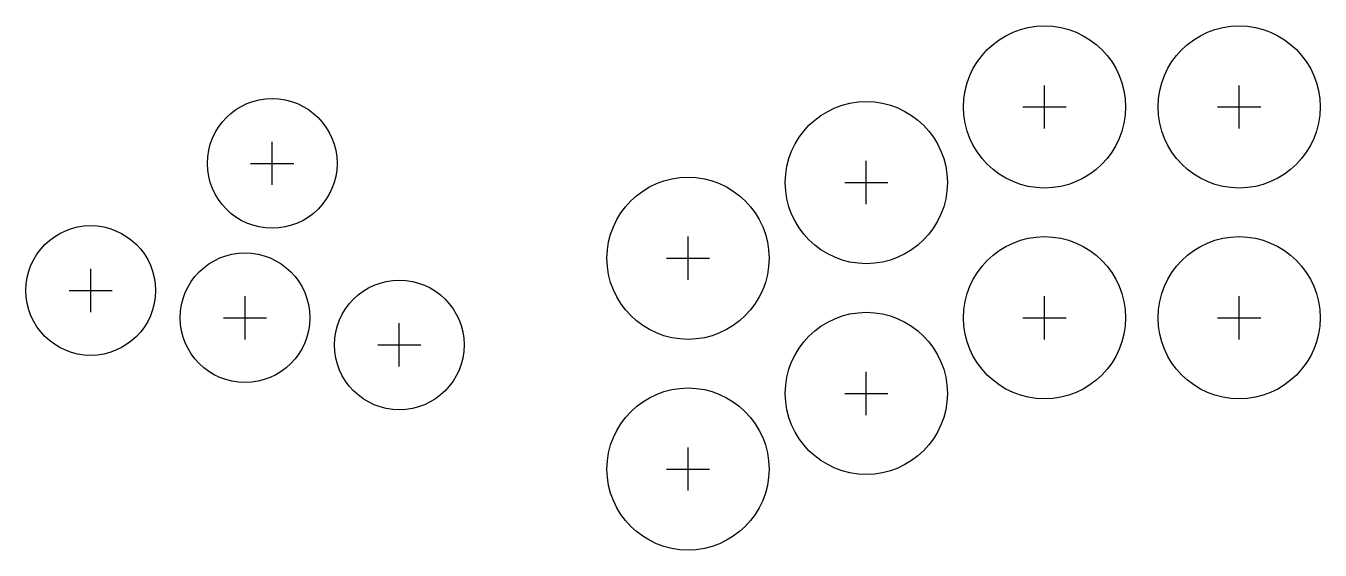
# Model space of a CAD drawing. Header units: millimetres. Extents: x -41 to 199, y -43 to 54.
import ezdxf

# ---------------------------------------------------------------- set-up
doc = ezdxf.new("R2010")
doc.units = ezdxf.units.MM
for name, color, linetype in [('BUTTONS_24', 1, 'Continuous'), ('BUTTONS_30', 5, 'Continuous'), ('REFERENCE', 8, 'Continuous')]:
    doc.layers.add(name, color=color, linetype=linetype)

msp = doc.modelspace()

# ---------------------------------------------------------------- linework, layer by layer
at = {"layer": 'BUTTONS_24'}
for centre in [(5.0358, 28.5594), (-28.5594, 5.0358), (0, 0), (28.5594, -5.0358)]:
    msp.add_circle(centre, 12, dxfattribs=at)
at = {"layer": 'BUTTONS_30'}
for centre in [(148, 39), (184, 39), (115, 25), (82, 11), (148, 0), (184, 0), (115, -14), (82, -28)]:
    msp.add_circle(centre, 15, dxfattribs=at)
at = {"layer": 'REFERENCE'}
for p, q in [((148, 35), (148, 43)), ((184, 35), (184, 43)), ((144, 39), (152, 39)), ((180, 39), (188, 39)), ((5.0358, 24.5594), (5.0358, 32.5594)), ((115, 21), (115, 29)), ((1.0358, 28.5594), (9.0358, 28.5594)), ((111, 25), (119, 25)), ((82, 7), (82, 15)), ((78, 11), (86, 11)), ((-28.5594, 1.0358), (-28.5594, 9.0358)), ((-32.5594, 5.0358), (-24.5594, 5.0358)), ((0, -4), (0, 4)), ((148, -4), (148, 4)), ((184, -4), (184, 4)), ((-4, 0), (4, 0)), ((144, 0), (152, 0)), ((180, 0), (188, 0)), ((28.5594, -9.0358), (28.5594, -1.0358)), ((24.5594, -5.0358), (32.5594, -5.0358)), ((115, -18), (115, -10)), ((111, -14), (119, -14)), ((82, -32), (82, -24)), ((78, -28), (86, -28))]:
    msp.add_line(p, q, dxfattribs=at)

doc.saveas('drawing.dxf')
